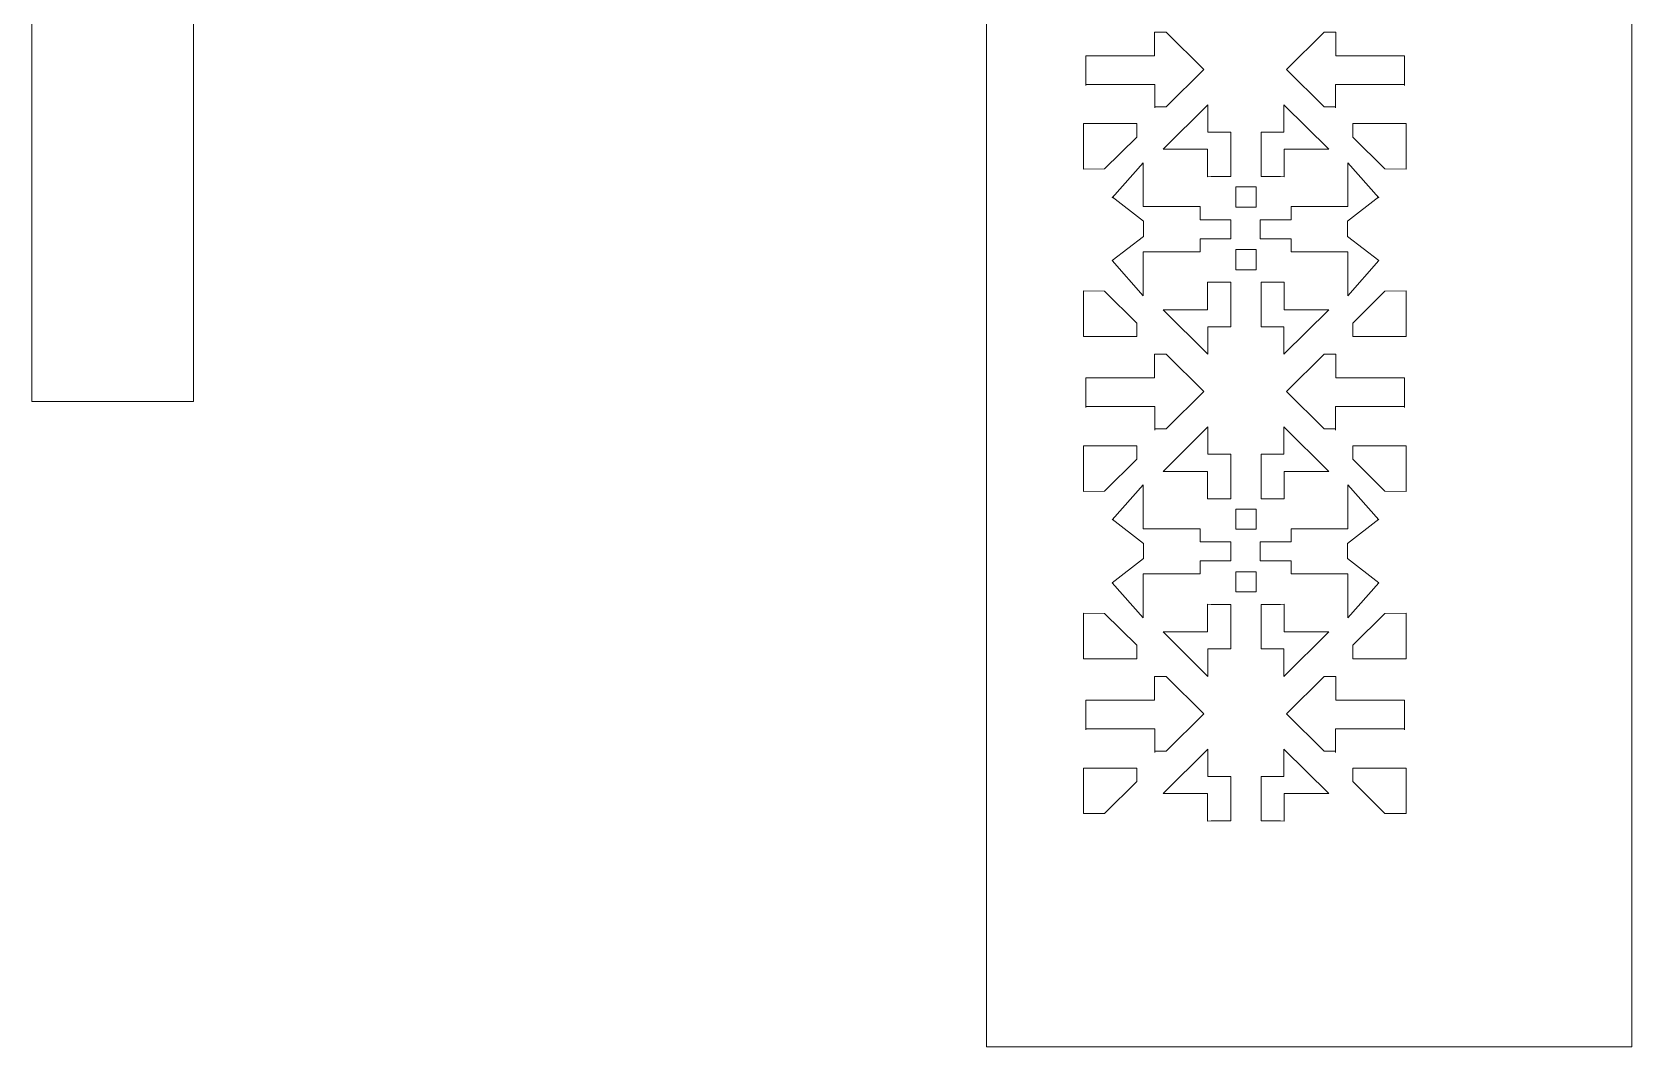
# Model space of a CAD drawing. Header units: millimetres. Extents: x -2078 to 426, y -513 to 2125.
# Drawn here: x -69.8 to 426, y -512.9 to -198.4 of the extents above; entities that cross this region are included whole.
import ezdxf

# ---------------------------------------------------------------- set-up
doc = ezdxf.new("R2010")
doc.units = ezdxf.units.MM
doc.header["$MEASUREMENT"] = 0
doc.layers.add('Katman 1', color=7, linetype='Continuous')

msp = doc.modelspace()

# ---------------------------------------------------------------- linework, layer by layer
at = {"layer": 'Katman 1', "color": 250, "lineweight": 20}
for points in [[(225.9945, -512.9141), (425.9945, -512.9141), (425.9945, 1787.0859), (225.9945, 1787.0859), (225.9945, -512.9141)], [(-69.7533, -312.9141), (-19.7533, -312.9141), (-19.7533, 1587.0859), (-69.7533, 1587.0859), (-69.7533, -312.9141)]]:
    msp.add_lwpolyline(points, close=True, dxfattribs=at)
for points, knots in [([(256.7865, -214.9666), (256.7865, -214.9666), (256.7865, -205.7745), (256.7865, -205.7745), (256.7865, -205.7745), (278.0442, -205.7745), (278.0442, -205.7745), (278.0442, -205.7745), (278.0442, -198.4411), (278.0442, -198.4411), (278.0442, -198.4411), (281.6854, -198.4411), (281.6854, -198.4411), (281.6854, -198.4411), (293.3478, -210.0287), (293.3478, -210.0287), (293.3478, -210.0287), (281.6854, -221.616), (281.6854, -221.616), (281.6854, -221.616), (278.1426, -221.616), (278.1426, -221.616)], [0, 0, 0, 0, 0.14285714, 0.14285714, 0.14285714, 0.28571429, 0.28571429, 0.28571429, 0.42857143, 0.42857143, 0.42857143, 0.57142857, 0.57142857, 0.57142857, 0.71428571, 0.71428571, 0.71428571, 0.85714286, 0.85714286, 0.85714286, 1, 1, 1, 1]), ([(355.4928, -214.9666), (355.4928, -214.9666), (355.4928, -205.7745), (355.4928, -205.7745), (355.4928, -205.7745), (334.2351, -205.7745), (334.2351, -205.7745), (334.2351, -205.7745), (334.2351, -198.4411), (334.2351, -198.4411), (334.2351, -198.4411), (330.594, -198.4411), (330.594, -198.4411), (330.594, -198.4411), (318.9316, -210.0287), (318.9316, -210.0287), (318.9316, -210.0287), (330.594, -221.616), (330.594, -221.616), (330.594, -221.616), (334.1367, -221.616), (334.1367, -221.616)], [0, 0, 0, 0, 0.14285714, 0.14285714, 0.14285714, 0.28571429, 0.28571429, 0.28571429, 0.42857143, 0.42857143, 0.42857143, 0.57142857, 0.57142857, 0.57142857, 0.71428571, 0.71428571, 0.71428571, 0.85714286, 0.85714286, 0.85714286, 1, 1, 1, 1]), ([(256.7865, -214.6777), (256.7865, -214.6777), (278.1426, -214.6777), (278.1426, -214.6777), (278.1426, -214.6777), (278.1426, -221.9819), (278.1426, -221.9819)], [0, 0, 0, 0, 0.5, 0.5, 0.5, 1, 1, 1, 1]), ([(355.4928, -214.6777), (355.4928, -214.6777), (334.1367, -214.6777), (334.1367, -214.6777), (334.1367, -214.6777), (334.1367, -221.9819), (334.1367, -221.9819)], [0, 0, 0, 0, 0.5, 0.5, 0.5, 1, 1, 1, 1]), ([(295.6426, -243.2336), (295.6426, -243.2336), (294.4691, -243.2746), (294.4691, -243.2746), (294.4691, -243.2746), (294.4691, -234.7437), (294.4691, -234.7437), (294.4691, -234.7437), (280.6924, -234.7437), (280.6924, -234.7437), (280.6924, -234.7437), (294.5707, -220.9548), (294.5707, -220.9548), (294.5707, -220.9548), (294.5707, -229.4402), (294.5707, -229.4402), (294.5707, -229.4402), (301.653, -229.4402), (301.653, -229.4402), (301.653, -229.4402), (301.653, -243.2336), (301.653, -243.2336), (301.653, -243.2336), (295.6426, -243.2336), (295.6426, -243.2336)], [0, 0, 0, 0, 0.125, 0.125, 0.125, 0.25, 0.25, 0.25, 0.375, 0.375, 0.375, 0.5, 0.5, 0.5, 0.625, 0.625, 0.625, 0.75, 0.75, 0.75, 0.875, 0.875, 0.875, 1, 1, 1, 1]), ([(317.0949, -243.2336), (317.0949, -243.2336), (318.2684, -243.2746), (318.2684, -243.2746), (318.2684, -243.2746), (318.2684, -234.7437), (318.2684, -234.7437), (318.2684, -234.7437), (332.0451, -234.7437), (332.0451, -234.7437), (332.0451, -234.7437), (318.1668, -220.9548), (318.1668, -220.9548), (318.1668, -220.9548), (318.1668, -229.4402), (318.1668, -229.4402), (318.1668, -229.4402), (311.0845, -229.4402), (311.0845, -229.4402), (311.0845, -229.4402), (311.0845, -243.2336), (311.0845, -243.2336), (311.0845, -243.2336), (317.0949, -243.2336), (317.0949, -243.2336)], [0, 0, 0, 0, 0.125, 0.125, 0.125, 0.25, 0.25, 0.25, 0.375, 0.375, 0.375, 0.5, 0.5, 0.5, 0.625, 0.625, 0.625, 0.75, 0.75, 0.75, 0.875, 0.875, 0.875, 1, 1, 1, 1]), ([(262.6041, -240.8796), (262.6041, -240.8796), (255.9945, -240.9535), (255.9945, -240.9535), (255.9945, -240.9535), (255.9945, -226.836), (255.9945, -226.836), (255.9945, -226.836), (272.5301, -226.836), (272.5301, -226.836), (272.5301, -226.836), (272.5301, -231.0172), (272.5301, -231.0172), (272.5301, -231.0172), (262.6041, -240.8796), (262.6041, -240.8796)], [0, 0, 0, 0, 0.2, 0.2, 0.2, 0.4, 0.4, 0.4, 0.6, 0.6, 0.6, 0.8, 0.8, 0.8, 1, 1, 1, 1]), ([(349.3849, -240.8796), (349.3849, -240.8796), (355.9945, -240.9535), (355.9945, -240.9535), (355.9945, -240.9535), (355.9945, -226.836), (355.9945, -226.836), (355.9945, -226.836), (339.4589, -226.836), (339.4589, -226.836), (339.4589, -226.836), (339.4589, -231.0172), (339.4589, -231.0172), (339.4589, -231.0172), (349.3849, -240.8796), (349.3849, -240.8796)], [0, 0, 0, 0, 0.2, 0.2, 0.2, 0.4, 0.4, 0.4, 0.6, 0.6, 0.6, 0.8, 0.8, 0.8, 1, 1, 1, 1]), ([(301.7473, -262.4842), (301.7473, -262.4842), (301.7473, -256.593), (301.7473, -256.593), (301.7473, -256.593), (292.158, -256.593), (292.158, -256.593), (292.158, -256.593), (292.158, -252.5348), (292.158, -252.5348), (292.158, -252.5348), (274.5419, -252.5348), (274.5419, -252.5348), (274.5419, -252.5348), (274.5419, -238.933), (274.5419, -238.933), (274.5419, -238.933), (264.9548, -249.8009), (264.9548, -249.8009)], [0, 0, 0, 0, 0.16666667, 0.16666667, 0.16666667, 0.33333333, 0.33333333, 0.33333333, 0.5, 0.5, 0.5, 0.66666667, 0.66666667, 0.66666667, 0.83333333, 0.83333333, 0.83333333, 1, 1, 1, 1]), ([(310.7697, -262.4842), (310.7697, -262.4842), (310.7697, -256.593), (310.7697, -256.593), (310.7697, -256.593), (320.3591, -256.593), (320.3591, -256.593), (320.3591, -256.593), (320.3591, -252.5348), (320.3591, -252.5348), (320.3591, -252.5348), (337.9752, -252.5348), (337.9752, -252.5348), (337.9752, -252.5348), (337.9752, -238.933), (337.9752, -238.933), (337.9752, -238.933), (347.5623, -249.8009), (347.5623, -249.8009)], [0, 0, 0, 0, 0.16666667, 0.16666667, 0.16666667, 0.33333333, 0.33333333, 0.33333333, 0.5, 0.5, 0.5, 0.66666667, 0.66666667, 0.66666667, 0.83333333, 0.83333333, 0.83333333, 1, 1, 1, 1]), ([(303.2461, -252.707), (303.2461, -252.707), (309.5345, -252.707), (309.5345, -252.707), (309.5345, -252.707), (309.5345, -246.4589), (309.5345, -246.4589), (309.5345, -246.4589), (303.2461, -246.4589), (303.2461, -246.4589), (303.2461, -246.4589), (303.2461, -252.707), (303.2461, -252.707)], [0, 0, 0, 0, 0.25, 0.25, 0.25, 0.5, 0.5, 0.5, 0.75, 0.75, 0.75, 1, 1, 1, 1]), ([(264.9548, -269.2764), (264.9548, -269.2764), (274.6661, -261.7784), (274.6661, -261.7784), (274.6661, -261.7784), (274.6661, -257.0478), (274.6661, -257.0478)], [0, 0, 0, 0, 0.5, 0.5, 0.5, 1, 1, 1, 1]), ([(347.5623, -269.2764), (347.5623, -269.2764), (337.8509, -261.7784), (337.8509, -261.7784), (337.8509, -261.7784), (337.8509, -257.0478), (337.8509, -257.0478)], [0, 0, 0, 0, 0.5, 0.5, 0.5, 1, 1, 1, 1]), ([(264.9548, -269.2764), (264.9548, -269.2764), (274.5419, -280.1438), (274.5419, -280.1438), (274.5419, -280.1438), (274.5419, -266.5419), (274.5419, -266.5419), (274.5419, -266.5419), (292.158, -266.5419), (292.158, -266.5419), (292.158, -266.5419), (292.158, -262.4842), (292.158, -262.4842), (292.158, -262.4842), (301.7473, -262.4842), (301.7473, -262.4842)], [0, 0, 0, 0, 0.2, 0.2, 0.2, 0.4, 0.4, 0.4, 0.6, 0.6, 0.6, 0.8, 0.8, 0.8, 1, 1, 1, 1]), ([(347.5623, -269.2764), (347.5623, -269.2764), (337.9752, -280.1438), (337.9752, -280.1438), (337.9752, -280.1438), (337.9752, -266.5419), (337.9752, -266.5419), (337.9752, -266.5419), (320.3591, -266.5419), (320.3591, -266.5419), (320.3591, -266.5419), (320.3591, -262.4842), (320.3591, -262.4842), (320.3591, -262.4842), (310.7697, -262.4842), (310.7697, -262.4842)], [0, 0, 0, 0, 0.2, 0.2, 0.2, 0.4, 0.4, 0.4, 0.6, 0.6, 0.6, 0.8, 0.8, 0.8, 1, 1, 1, 1]), ([(303.2461, -272.0874), (303.2461, -272.0874), (309.5345, -272.0874), (309.5345, -272.0874), (309.5345, -272.0874), (309.5345, -265.8393), (309.5345, -265.8393), (309.5345, -265.8393), (303.2461, -265.8393), (303.2461, -265.8393), (303.2461, -265.8393), (303.2461, -272.0874), (303.2461, -272.0874)], [0, 0, 0, 0, 0.25, 0.25, 0.25, 0.5, 0.5, 0.5, 0.75, 0.75, 0.75, 1, 1, 1, 1]), ([(295.6426, -275.9819), (295.6426, -275.9819), (294.4691, -275.9409), (294.4691, -275.9409), (294.4691, -275.9409), (294.4691, -284.4719), (294.4691, -284.4719), (294.4691, -284.4719), (280.6924, -284.4719), (280.6924, -284.4719), (280.6924, -284.4719), (294.5707, -298.2608), (294.5707, -298.2608), (294.5707, -298.2608), (294.5707, -289.7754), (294.5707, -289.7754), (294.5707, -289.7754), (301.653, -289.7754), (301.653, -289.7754), (301.653, -289.7754), (301.653, -275.9819), (301.653, -275.9819), (301.653, -275.9819), (295.6426, -275.9819), (295.6426, -275.9819)], [0, 0, 0, 0, 0.125, 0.125, 0.125, 0.25, 0.25, 0.25, 0.375, 0.375, 0.375, 0.5, 0.5, 0.5, 0.625, 0.625, 0.625, 0.75, 0.75, 0.75, 0.875, 0.875, 0.875, 1, 1, 1, 1]), ([(317.0949, -275.9819), (317.0949, -275.9819), (318.2684, -275.9409), (318.2684, -275.9409), (318.2684, -275.9409), (318.2684, -284.4719), (318.2684, -284.4719), (318.2684, -284.4719), (332.0451, -284.4719), (332.0451, -284.4719), (332.0451, -284.4719), (318.1668, -298.2608), (318.1668, -298.2608), (318.1668, -298.2608), (318.1668, -289.7754), (318.1668, -289.7754), (318.1668, -289.7754), (311.0845, -289.7754), (311.0845, -289.7754), (311.0845, -289.7754), (311.0845, -275.9819), (311.0845, -275.9819), (311.0845, -275.9819), (317.0949, -275.9819), (317.0949, -275.9819)], [0, 0, 0, 0, 0.125, 0.125, 0.125, 0.25, 0.25, 0.25, 0.375, 0.375, 0.375, 0.5, 0.5, 0.5, 0.625, 0.625, 0.625, 0.75, 0.75, 0.75, 0.875, 0.875, 0.875, 1, 1, 1, 1]), ([(262.6041, -278.7417), (262.6041, -278.7417), (255.9945, -278.6677), (255.9945, -278.6677), (255.9945, -278.6677), (255.9945, -292.7852), (255.9945, -292.7852), (255.9945, -292.7852), (272.5301, -292.7852), (272.5301, -292.7852), (272.5301, -292.7852), (272.5301, -288.604), (272.5301, -288.604), (272.5301, -288.604), (262.6041, -278.7417), (262.6041, -278.7417)], [0, 0, 0, 0, 0.2, 0.2, 0.2, 0.4, 0.4, 0.4, 0.6, 0.6, 0.6, 0.8, 0.8, 0.8, 1, 1, 1, 1]), ([(349.3849, -278.7417), (349.3849, -278.7417), (355.9945, -278.6677), (355.9945, -278.6677), (355.9945, -278.6677), (355.9945, -292.7852), (355.9945, -292.7852), (355.9945, -292.7852), (339.4589, -292.7852), (339.4589, -292.7852), (339.4589, -292.7852), (339.4589, -288.604), (339.4589, -288.604), (339.4589, -288.604), (349.3849, -278.7417), (349.3849, -278.7417)], [0, 0, 0, 0, 0.2, 0.2, 0.2, 0.4, 0.4, 0.4, 0.6, 0.6, 0.6, 0.8, 0.8, 0.8, 1, 1, 1, 1]), ([(256.7865, -314.7864), (256.7865, -314.7864), (256.7865, -305.5943), (256.7865, -305.5943), (256.7865, -305.5943), (278.0442, -305.5943), (278.0442, -305.5943), (278.0442, -305.5943), (278.0442, -298.2609), (278.0442, -298.2609), (278.0442, -298.2609), (281.6854, -298.2609), (281.6854, -298.2609), (281.6854, -298.2609), (293.3478, -309.8485), (293.3478, -309.8485), (293.3478, -309.8485), (281.6854, -321.4357), (281.6854, -321.4357), (281.6854, -321.4357), (278.1426, -321.4357), (278.1426, -321.4357)], [0, 0, 0, 0, 0.14285714, 0.14285714, 0.14285714, 0.28571429, 0.28571429, 0.28571429, 0.42857143, 0.42857143, 0.42857143, 0.57142857, 0.57142857, 0.57142857, 0.71428571, 0.71428571, 0.71428571, 0.85714286, 0.85714286, 0.85714286, 1, 1, 1, 1]), ([(355.4928, -314.7864), (355.4928, -314.7864), (355.4928, -305.5943), (355.4928, -305.5943), (355.4928, -305.5943), (334.2351, -305.5943), (334.2351, -305.5943), (334.2351, -305.5943), (334.2351, -298.2609), (334.2351, -298.2609), (334.2351, -298.2609), (330.594, -298.2609), (330.594, -298.2609), (330.594, -298.2609), (318.9316, -309.8485), (318.9316, -309.8485), (318.9316, -309.8485), (330.594, -321.4357), (330.594, -321.4357), (330.594, -321.4357), (334.1367, -321.4357), (334.1367, -321.4357)], [0, 0, 0, 0, 0.14285714, 0.14285714, 0.14285714, 0.28571429, 0.28571429, 0.28571429, 0.42857143, 0.42857143, 0.42857143, 0.57142857, 0.57142857, 0.57142857, 0.71428571, 0.71428571, 0.71428571, 0.85714286, 0.85714286, 0.85714286, 1, 1, 1, 1]), ([(256.7865, -314.4975), (256.7865, -314.4975), (278.1426, -314.4975), (278.1426, -314.4975), (278.1426, -314.4975), (278.1426, -321.8017), (278.1426, -321.8017)], [0, 0, 0, 0, 0.5, 0.5, 0.5, 1, 1, 1, 1]), ([(355.4928, -314.4975), (355.4928, -314.4975), (334.1367, -314.4975), (334.1367, -314.4975), (334.1367, -314.4975), (334.1367, -321.8017), (334.1367, -321.8017)], [0, 0, 0, 0, 0.5, 0.5, 0.5, 1, 1, 1, 1]), ([(295.6426, -343.0534), (295.6426, -343.0534), (294.4691, -343.0944), (294.4691, -343.0944), (294.4691, -343.0944), (294.4691, -334.5634), (294.4691, -334.5634), (294.4691, -334.5634), (280.6924, -334.5634), (280.6924, -334.5634), (280.6924, -334.5634), (294.5707, -320.7746), (294.5707, -320.7746), (294.5707, -320.7746), (294.5707, -329.26), (294.5707, -329.26), (294.5707, -329.26), (301.653, -329.26), (301.653, -329.26), (301.653, -329.26), (301.653, -343.0534), (301.653, -343.0534), (301.653, -343.0534), (295.6426, -343.0534), (295.6426, -343.0534)], [0, 0, 0, 0, 0.125, 0.125, 0.125, 0.25, 0.25, 0.25, 0.375, 0.375, 0.375, 0.5, 0.5, 0.5, 0.625, 0.625, 0.625, 0.75, 0.75, 0.75, 0.875, 0.875, 0.875, 1, 1, 1, 1]), ([(317.0949, -343.0534), (317.0949, -343.0534), (318.2684, -343.0944), (318.2684, -343.0944), (318.2684, -343.0944), (318.2684, -334.5634), (318.2684, -334.5634), (318.2684, -334.5634), (332.0451, -334.5634), (332.0451, -334.5634), (332.0451, -334.5634), (318.1668, -320.7746), (318.1668, -320.7746), (318.1668, -320.7746), (318.1668, -329.26), (318.1668, -329.26), (318.1668, -329.26), (311.0845, -329.26), (311.0845, -329.26), (311.0845, -329.26), (311.0845, -343.0534), (311.0845, -343.0534), (311.0845, -343.0534), (317.0949, -343.0534), (317.0949, -343.0534)], [0, 0, 0, 0, 0.125, 0.125, 0.125, 0.25, 0.25, 0.25, 0.375, 0.375, 0.375, 0.5, 0.5, 0.5, 0.625, 0.625, 0.625, 0.75, 0.75, 0.75, 0.875, 0.875, 0.875, 1, 1, 1, 1]), ([(262.6041, -340.6994), (262.6041, -340.6994), (255.9945, -340.7733), (255.9945, -340.7733), (255.9945, -340.7733), (255.9945, -326.6558), (255.9945, -326.6558), (255.9945, -326.6558), (272.5301, -326.6558), (272.5301, -326.6558), (272.5301, -326.6558), (272.5301, -330.837), (272.5301, -330.837), (272.5301, -330.837), (262.6041, -340.6994), (262.6041, -340.6994)], [0, 0, 0, 0, 0.2, 0.2, 0.2, 0.4, 0.4, 0.4, 0.6, 0.6, 0.6, 0.8, 0.8, 0.8, 1, 1, 1, 1]), ([(349.3849, -340.6994), (349.3849, -340.6994), (355.9945, -340.7733), (355.9945, -340.7733), (355.9945, -340.7733), (355.9945, -326.6558), (355.9945, -326.6558), (355.9945, -326.6558), (339.4589, -326.6558), (339.4589, -326.6558), (339.4589, -326.6558), (339.4589, -330.837), (339.4589, -330.837), (339.4589, -330.837), (349.3849, -340.6994), (349.3849, -340.6994)], [0, 0, 0, 0, 0.2, 0.2, 0.2, 0.4, 0.4, 0.4, 0.6, 0.6, 0.6, 0.8, 0.8, 0.8, 1, 1, 1, 1]), ([(301.7473, -362.3039), (301.7473, -362.3039), (301.7473, -356.4128), (301.7473, -356.4128), (301.7473, -356.4128), (292.158, -356.4128), (292.158, -356.4128), (292.158, -356.4128), (292.158, -352.3546), (292.158, -352.3546), (292.158, -352.3546), (274.5419, -352.3546), (274.5419, -352.3546), (274.5419, -352.3546), (274.5419, -338.7528), (274.5419, -338.7528), (274.5419, -338.7528), (264.9548, -349.6206), (264.9548, -349.6206)], [0, 0, 0, 0, 0.16666667, 0.16666667, 0.16666667, 0.33333333, 0.33333333, 0.33333333, 0.5, 0.5, 0.5, 0.66666667, 0.66666667, 0.66666667, 0.83333333, 0.83333333, 0.83333333, 1, 1, 1, 1]), ([(310.7697, -362.3039), (310.7697, -362.3039), (310.7697, -356.4128), (310.7697, -356.4128), (310.7697, -356.4128), (320.3591, -356.4128), (320.3591, -356.4128), (320.3591, -356.4128), (320.3591, -352.3546), (320.3591, -352.3546), (320.3591, -352.3546), (337.9752, -352.3546), (337.9752, -352.3546), (337.9752, -352.3546), (337.9752, -338.7528), (337.9752, -338.7528), (337.9752, -338.7528), (347.5623, -349.6206), (347.5623, -349.6206)], [0, 0, 0, 0, 0.16666667, 0.16666667, 0.16666667, 0.33333333, 0.33333333, 0.33333333, 0.5, 0.5, 0.5, 0.66666667, 0.66666667, 0.66666667, 0.83333333, 0.83333333, 0.83333333, 1, 1, 1, 1]), ([(303.2461, -352.5268), (303.2461, -352.5268), (309.5345, -352.5268), (309.5345, -352.5268), (309.5345, -352.5268), (309.5345, -346.2787), (309.5345, -346.2787), (309.5345, -346.2787), (303.2461, -346.2787), (303.2461, -346.2787), (303.2461, -346.2787), (303.2461, -352.5268), (303.2461, -352.5268)], [0, 0, 0, 0, 0.25, 0.25, 0.25, 0.5, 0.5, 0.5, 0.75, 0.75, 0.75, 1, 1, 1, 1]), ([(264.9548, -369.0961), (264.9548, -369.0961), (274.6661, -361.5982), (274.6661, -361.5982), (274.6661, -361.5982), (274.6661, -356.8675), (274.6661, -356.8675)], [0, 0, 0, 0, 0.5, 0.5, 0.5, 1, 1, 1, 1]), ([(347.5623, -369.0961), (347.5623, -369.0961), (337.8509, -361.5982), (337.8509, -361.5982), (337.8509, -361.5982), (337.8509, -356.8675), (337.8509, -356.8675)], [0, 0, 0, 0, 0.5, 0.5, 0.5, 1, 1, 1, 1]), ([(264.9548, -369.0961), (264.9548, -369.0961), (274.5419, -379.9636), (274.5419, -379.9636), (274.5419, -379.9636), (274.5419, -366.3617), (274.5419, -366.3617), (274.5419, -366.3617), (292.158, -366.3617), (292.158, -366.3617), (292.158, -366.3617), (292.158, -362.3039), (292.158, -362.3039), (292.158, -362.3039), (301.7473, -362.3039), (301.7473, -362.3039)], [0, 0, 0, 0, 0.2, 0.2, 0.2, 0.4, 0.4, 0.4, 0.6, 0.6, 0.6, 0.8, 0.8, 0.8, 1, 1, 1, 1]), ([(303.2461, -371.9072), (303.2461, -371.9072), (309.5345, -371.9072), (309.5345, -371.9072), (309.5345, -371.9072), (309.5345, -365.659), (309.5345, -365.659), (309.5345, -365.659), (303.2461, -365.659), (303.2461, -365.659), (303.2461, -365.659), (303.2461, -371.9072), (303.2461, -371.9072)], [0, 0, 0, 0, 0.25, 0.25, 0.25, 0.5, 0.5, 0.5, 0.75, 0.75, 0.75, 1, 1, 1, 1]), ([(347.5623, -369.0961), (347.5623, -369.0961), (337.9752, -379.9636), (337.9752, -379.9636), (337.9752, -379.9636), (337.9752, -366.3617), (337.9752, -366.3617), (337.9752, -366.3617), (320.3591, -366.3617), (320.3591, -366.3617), (320.3591, -366.3617), (320.3591, -362.3039), (320.3591, -362.3039), (320.3591, -362.3039), (310.7697, -362.3039), (310.7697, -362.3039)], [0, 0, 0, 0, 0.2, 0.2, 0.2, 0.4, 0.4, 0.4, 0.6, 0.6, 0.6, 0.8, 0.8, 0.8, 1, 1, 1, 1]), ([(295.6426, -375.8017), (295.6426, -375.8017), (294.4691, -375.7607), (294.4691, -375.7607), (294.4691, -375.7607), (294.4691, -384.2917), (294.4691, -384.2917), (294.4691, -384.2917), (280.6924, -384.2917), (280.6924, -384.2917), (280.6924, -384.2917), (294.5707, -398.0806), (294.5707, -398.0806), (294.5707, -398.0806), (294.5707, -389.5951), (294.5707, -389.5951), (294.5707, -389.5951), (301.653, -389.5951), (301.653, -389.5951), (301.653, -389.5951), (301.653, -375.8017), (301.653, -375.8017), (301.653, -375.8017), (295.6426, -375.8017), (295.6426, -375.8017)], [0, 0, 0, 0, 0.125, 0.125, 0.125, 0.25, 0.25, 0.25, 0.375, 0.375, 0.375, 0.5, 0.5, 0.5, 0.625, 0.625, 0.625, 0.75, 0.75, 0.75, 0.875, 0.875, 0.875, 1, 1, 1, 1]), ([(317.0949, -375.8017), (317.0949, -375.8017), (318.2684, -375.7607), (318.2684, -375.7607), (318.2684, -375.7607), (318.2684, -384.2917), (318.2684, -384.2917), (318.2684, -384.2917), (332.0451, -384.2917), (332.0451, -384.2917), (332.0451, -384.2917), (318.1668, -398.0806), (318.1668, -398.0806), (318.1668, -398.0806), (318.1668, -389.5951), (318.1668, -389.5951), (318.1668, -389.5951), (311.0845, -389.5951), (311.0845, -389.5951), (311.0845, -389.5951), (311.0845, -375.8017), (311.0845, -375.8017), (311.0845, -375.8017), (317.0949, -375.8017), (317.0949, -375.8017)], [0, 0, 0, 0, 0.125, 0.125, 0.125, 0.25, 0.25, 0.25, 0.375, 0.375, 0.375, 0.5, 0.5, 0.5, 0.625, 0.625, 0.625, 0.75, 0.75, 0.75, 0.875, 0.875, 0.875, 1, 1, 1, 1]), ([(262.6041, -378.5614), (262.6041, -378.5614), (255.9945, -378.4875), (255.9945, -378.4875), (255.9945, -378.4875), (255.9945, -392.605), (255.9945, -392.605), (255.9945, -392.605), (272.5301, -392.605), (272.5301, -392.605), (272.5301, -392.605), (272.5301, -388.4238), (272.5301, -388.4238), (272.5301, -388.4238), (262.6041, -378.5614), (262.6041, -378.5614)], [0, 0, 0, 0, 0.2, 0.2, 0.2, 0.4, 0.4, 0.4, 0.6, 0.6, 0.6, 0.8, 0.8, 0.8, 1, 1, 1, 1]), ([(349.3849, -378.5614), (349.3849, -378.5614), (355.9945, -378.4875), (355.9945, -378.4875), (355.9945, -378.4875), (355.9945, -392.605), (355.9945, -392.605), (355.9945, -392.605), (339.4589, -392.605), (339.4589, -392.605), (339.4589, -392.605), (339.4589, -388.4238), (339.4589, -388.4238), (339.4589, -388.4238), (349.3849, -378.5614), (349.3849, -378.5614)], [0, 0, 0, 0, 0.2, 0.2, 0.2, 0.4, 0.4, 0.4, 0.6, 0.6, 0.6, 0.8, 0.8, 0.8, 1, 1, 1, 1]), ([(256.7865, -414.6062), (256.7865, -414.6062), (256.7865, -405.4141), (256.7865, -405.4141), (256.7865, -405.4141), (278.0442, -405.4141), (278.0442, -405.4141), (278.0442, -405.4141), (278.0442, -398.0806), (278.0442, -398.0806), (278.0442, -398.0806), (281.6854, -398.0806), (281.6854, -398.0806), (281.6854, -398.0806), (293.3478, -409.6683), (293.3478, -409.6683), (293.3478, -409.6683), (281.6854, -421.2555), (281.6854, -421.2555), (281.6854, -421.2555), (278.1426, -421.2555), (278.1426, -421.2555)], [0, 0, 0, 0, 0.14285714, 0.14285714, 0.14285714, 0.28571429, 0.28571429, 0.28571429, 0.42857143, 0.42857143, 0.42857143, 0.57142857, 0.57142857, 0.57142857, 0.71428571, 0.71428571, 0.71428571, 0.85714286, 0.85714286, 0.85714286, 1, 1, 1, 1]), ([(355.4928, -414.6062), (355.4928, -414.6062), (355.4928, -405.4141), (355.4928, -405.4141), (355.4928, -405.4141), (334.2351, -405.4141), (334.2351, -405.4141), (334.2351, -405.4141), (334.2351, -398.0806), (334.2351, -398.0806), (334.2351, -398.0806), (330.594, -398.0806), (330.594, -398.0806), (330.594, -398.0806), (318.9316, -409.6683), (318.9316, -409.6683), (318.9316, -409.6683), (330.594, -421.2555), (330.594, -421.2555), (330.594, -421.2555), (334.1367, -421.2555), (334.1367, -421.2555)], [0, 0, 0, 0, 0.14285714, 0.14285714, 0.14285714, 0.28571429, 0.28571429, 0.28571429, 0.42857143, 0.42857143, 0.42857143, 0.57142857, 0.57142857, 0.57142857, 0.71428571, 0.71428571, 0.71428571, 0.85714286, 0.85714286, 0.85714286, 1, 1, 1, 1]), ([(256.7865, -414.3173), (256.7865, -414.3173), (278.1426, -414.3173), (278.1426, -414.3173), (278.1426, -414.3173), (278.1426, -421.6214), (278.1426, -421.6214)], [0, 0, 0, 0, 0.5, 0.5, 0.5, 1, 1, 1, 1]), ([(355.4928, -414.3173), (355.4928, -414.3173), (334.1367, -414.3173), (334.1367, -414.3173), (334.1367, -414.3173), (334.1367, -421.6214), (334.1367, -421.6214)], [0, 0, 0, 0, 0.5, 0.5, 0.5, 1, 1, 1, 1]), ([(295.6426, -442.8732), (295.6426, -442.8732), (294.4691, -442.9142), (294.4691, -442.9142), (294.4691, -442.9142), (294.4691, -434.3832), (294.4691, -434.3832), (294.4691, -434.3832), (280.6924, -434.3832), (280.6924, -434.3832), (280.6924, -434.3832), (294.5707, -420.5943), (294.5707, -420.5943), (294.5707, -420.5943), (294.5707, -429.0798), (294.5707, -429.0798), (294.5707, -429.0798), (301.653, -429.0798), (301.653, -429.0798), (301.653, -429.0798), (301.653, -442.8732), (301.653, -442.8732), (301.653, -442.8732), (295.6426, -442.8732), (295.6426, -442.8732)], [0, 0, 0, 0, 0.125, 0.125, 0.125, 0.25, 0.25, 0.25, 0.375, 0.375, 0.375, 0.5, 0.5, 0.5, 0.625, 0.625, 0.625, 0.75, 0.75, 0.75, 0.875, 0.875, 0.875, 1, 1, 1, 1]), ([(317.0949, -442.8732), (317.0949, -442.8732), (318.2684, -442.9142), (318.2684, -442.9142), (318.2684, -442.9142), (318.2684, -434.3832), (318.2684, -434.3832), (318.2684, -434.3832), (332.0451, -434.3832), (332.0451, -434.3832), (332.0451, -434.3832), (318.1668, -420.5943), (318.1668, -420.5943), (318.1668, -420.5943), (318.1668, -429.0798), (318.1668, -429.0798), (318.1668, -429.0798), (311.0845, -429.0798), (311.0845, -429.0798), (311.0845, -429.0798), (311.0845, -442.8732), (311.0845, -442.8732), (311.0845, -442.8732), (317.0949, -442.8732), (317.0949, -442.8732)], [0, 0, 0, 0, 0.125, 0.125, 0.125, 0.25, 0.25, 0.25, 0.375, 0.375, 0.375, 0.5, 0.5, 0.5, 0.625, 0.625, 0.625, 0.75, 0.75, 0.75, 0.875, 0.875, 0.875, 1, 1, 1, 1]), ([(262.6041, -440.5191), (262.6041, -440.5191), (255.9945, -440.5931), (255.9945, -440.5931), (255.9945, -440.5931), (255.9945, -426.4756), (255.9945, -426.4756), (255.9945, -426.4756), (272.5301, -426.4756), (272.5301, -426.4756), (272.5301, -426.4756), (272.5301, -430.6568), (272.5301, -430.6568), (272.5301, -430.6568), (262.6041, -440.5191), (262.6041, -440.5191)], [0, 0, 0, 0, 0.2, 0.2, 0.2, 0.4, 0.4, 0.4, 0.6, 0.6, 0.6, 0.8, 0.8, 0.8, 1, 1, 1, 1]), ([(349.3849, -440.5191), (349.3849, -440.5191), (355.9945, -440.5931), (355.9945, -440.5931), (355.9945, -440.5931), (355.9945, -426.4756), (355.9945, -426.4756), (355.9945, -426.4756), (339.4589, -426.4756), (339.4589, -426.4756), (339.4589, -426.4756), (339.4589, -430.6568), (339.4589, -430.6568), (339.4589, -430.6568), (349.3849, -440.5191), (349.3849, -440.5191)], [0, 0, 0, 0, 0.2, 0.2, 0.2, 0.4, 0.4, 0.4, 0.6, 0.6, 0.6, 0.8, 0.8, 0.8, 1, 1, 1, 1])]:
    msp.add_open_spline(points, degree=3, knots=knots, dxfattribs=at)
for points in [[(264.9548, -249.5498), (264.9548, -249.5498), (274.6661, -257.0478), (274.6661, -257.0478)], [(347.5623, -249.5498), (347.5623, -249.5498), (337.8509, -257.0478), (337.8509, -257.0478)], [(264.9548, -349.3696), (264.9548, -349.3696), (274.6661, -356.8675), (274.6661, -356.8675)], [(347.5623, -349.3696), (347.5623, -349.3696), (337.8509, -356.8675), (337.8509, -356.8675)]]:
    msp.add_open_spline(points, degree=3, dxfattribs=at)

doc.saveas('drawing.dxf')
